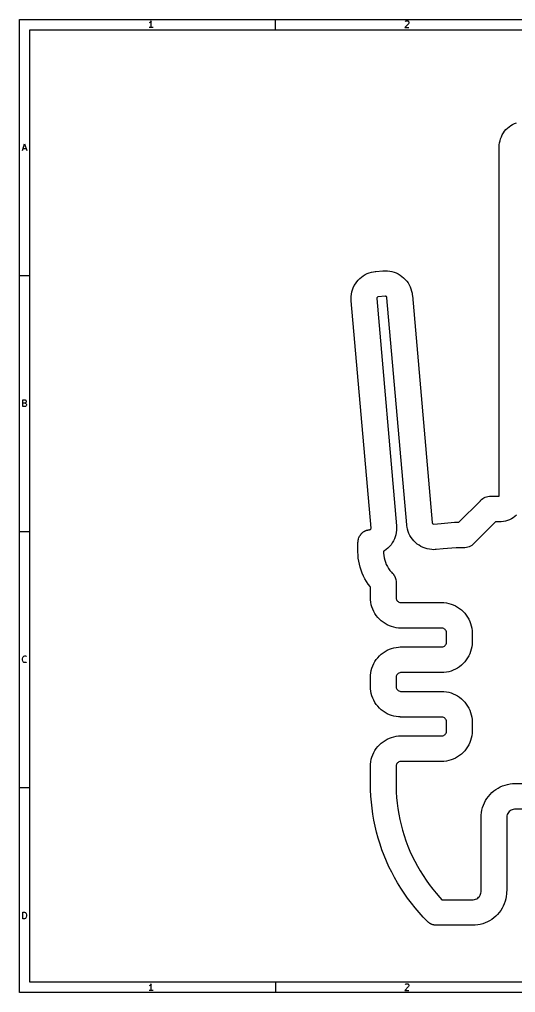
# Model space of a CAD drawing. Header units: inches. Extents: x 0.4 to 11.3, y -7.9 to -0.4.
# Drawn here: x 0.39 to 4.21, y -7.87 to -0.39 of the extents above; entities that cross this region are included whole.
import ezdxf

# ---------------------------------------------------------------- set-up
doc = ezdxf.new("R2010")
doc.units = ezdxf.units.IN
doc.header["$MEASUREMENT"] = 0
doc.layers.add('F.Cu', color=13, linetype='CONTINUOUS', true_color=0xc83434)

msp = doc.modelspace()

# ---------------------------------------------------------------- linework, layer by layer
at = {"layer": 'BLACK', "linetype": 'CONTINUOUS'}
for p, q in [((0.3937, -0.3937), (11.2993, -0.3937)), ((0.3937, -7.8743), (0.3937, -0.3937)), ((1.3965, -0.4174), (1.3916, -0.4199)), ((1.4013, -0.4126), (1.3965, -0.4174)), ((1.4062, -0.4053), (1.4013, -0.4126)), ((1.4062, -0.4564), (1.4062, -0.4053)), ((2.3622, -0.4724), (2.3622, -0.3937)), ((3.3869, -0.4272), (3.3577, -0.4564)), ((3.3601, -0.4101), (3.3625, -0.4077)), ((3.3625, -0.4077), (3.3674, -0.4053)), ((3.3674, -0.4053), (3.3796, -0.4053)), ((3.3796, -0.4053), (3.3845, -0.4077)), ((3.3845, -0.4077), (3.3869, -0.4101)), ((3.3869, -0.4101), (3.3893, -0.415)), ((3.3893, -0.4199), (3.3869, -0.4272)), ((3.3893, -0.415), (3.3893, -0.4199)), ((0.4724, -0.4724), (11.2206, -0.4724)), ((0.4724, -7.7956), (0.4724, -0.4724)), ((1.4208, -0.4564), (1.3916, -0.4564)), ((3.3577, -0.4564), (3.3893, -0.4564)), ((0.416, -1.4013), (0.4331, -1.3501)), ((0.4209, -1.3867), (0.4453, -1.3867)), ((0.4331, -1.3501), (0.4501, -1.4013)), ((0.3937, -2.3622), (0.4724, -2.3622)), ((0.4197, -3.3698), (0.4197, -3.3186)), ((0.4197, -3.3186), (0.4367, -3.3186)), ((0.4367, -3.343), (0.4197, -3.343)), ((0.4367, -3.3186), (0.4416, -3.3211)), ((0.4416, -3.3406), (0.4367, -3.343)), ((0.4367, -3.343), (0.444, -3.3455)), ((0.4416, -3.3211), (0.444, -3.3235)), ((0.444, -3.3381), (0.4416, -3.3406)), ((0.444, -3.3235), (0.4465, -3.3284)), ((0.4465, -3.3333), (0.444, -3.3381)), ((0.444, -3.3455), (0.4465, -3.3479)), ((0.4465, -3.365), (0.444, -3.3674)), ((0.4465, -3.3284), (0.4465, -3.3333)), ((0.4465, -3.3479), (0.4489, -3.3528)), ((0.4489, -3.3601), (0.4465, -3.365)), ((0.4489, -3.3528), (0.4489, -3.3601)), ((0.4392, -3.3698), (0.4197, -3.3698)), ((0.444, -3.3674), (0.4392, -3.3698)), ((0.3937, -4.3307), (0.4724, -4.3307)), ((0.4172, -5.3091), (0.4197, -5.2993)), ((0.4172, -5.3164), (0.4172, -5.3091)), ((0.4197, -5.2993), (0.4221, -5.2945)), ((0.4221, -5.2945), (0.427, -5.2896)), ((0.427, -5.2896), (0.4343, -5.2871)), ((0.4343, -5.2871), (0.4392, -5.2871)), ((0.4392, -5.2871), (0.4465, -5.2896)), ((0.4465, -5.2896), (0.4489, -5.292)), ((0.4197, -5.3261), (0.4172, -5.3164)), ((0.4221, -5.331), (0.4197, -5.3261)), ((0.427, -5.3359), (0.4221, -5.331)), ((0.4343, -5.3383), (0.427, -5.3359)), ((0.4392, -5.3383), (0.4343, -5.3383)), ((0.4465, -5.3359), (0.4392, -5.3383)), ((0.4489, -5.3335), (0.4465, -5.3359)), ((0.3937, -6.2992), (0.4724, -6.2992)), ((0.4197, -7.3068), (0.4197, -7.2557)), ((0.4197, -7.2557), (0.4319, -7.2557)), ((0.4319, -7.2557), (0.4392, -7.2581)), ((0.4319, -7.3068), (0.4197, -7.3068)), ((0.4392, -7.3044), (0.4319, -7.3068)), ((0.4392, -7.2581), (0.444, -7.263)), ((0.444, -7.2995), (0.4392, -7.3044)), ((0.444, -7.263), (0.4465, -7.2678)), ((0.4465, -7.2946), (0.444, -7.2995)), ((0.4465, -7.2678), (0.4489, -7.2776)), ((0.4489, -7.2849), (0.4465, -7.2946)), ((0.4489, -7.2776), (0.4489, -7.2849)), ((11.2206, -7.7956), (0.4724, -7.7956)), ((1.3965, -7.8193), (1.3916, -7.8217)), ((1.4013, -7.8144), (1.3965, -7.8193)), ((1.4062, -7.8071), (1.4013, -7.8144)), ((1.4062, -7.8583), (1.4062, -7.8071)), ((2.3622, -7.7956), (2.3622, -7.8743)), ((3.3869, -7.8291), (3.3577, -7.8583)), ((3.3601, -7.812), (3.3625, -7.8096)), ((3.3625, -7.8096), (3.3674, -7.8071)), ((3.3674, -7.8071), (3.3796, -7.8071)), ((3.3796, -7.8071), (3.3845, -7.8096)), ((3.3845, -7.8096), (3.3869, -7.812)), ((3.3869, -7.812), (3.3893, -7.8169)), ((3.3893, -7.8217), (3.3869, -7.8291)), ((3.3893, -7.8169), (3.3893, -7.8217)), ((11.2993, -7.8743), (0.3937, -7.8743)), ((1.4208, -7.8583), (1.3916, -7.8583)), ((3.3577, -7.8583), (3.3893, -7.8583))]:
    msp.add_line(p, q, dxfattribs=at)
at = {"layer": 'F.Cu', "linetype": 'CONTINUOUS'}
for p, q in [((4.1866, -1.2009), (4.2012, -1.1937)), ((4.2012, -1.1937), (4.2164, -1.1878)), ((4.1072, -1.2803), (4.1155, -1.2663)), ((4.1155, -1.2663), (4.125, -1.2531)), ((4.125, -1.2531), (4.1355, -1.2407)), ((4.1355, -1.2407), (4.147, -1.2292)), ((4.147, -1.2292), (4.1594, -1.2187)), ((4.1594, -1.2187), (4.1726, -1.2092)), ((4.1726, -1.2092), (4.1866, -1.2009)), ((4.0841, -1.3578), (4.0861, -1.3416)), ((4.0861, -1.3416), (4.0895, -1.3257)), ((4.0895, -1.3257), (4.0941, -1.3101)), ((4.0941, -1.3101), (4.1, -1.2949)), ((4.1, -1.2949), (4.1072, -1.2803)), ((4.0835, -1.374), (4.0836, -1.3685)), ((4.0835, -4.0594), (4.0835, -1.374)), ((4.0836, -1.3685), (4.0837, -1.3675)), ((4.0837, -1.3675), (4.0841, -1.3578)), ((2.9988, -2.3979), (3.0109, -2.3857)), ((3.0109, -2.3857), (3.024, -2.3745)), ((3.024, -2.3745), (3.038, -2.3644)), ((3.038, -2.3644), (3.0528, -2.3555)), ((3.0528, -2.3555), (3.0682, -2.3478)), ((3.0682, -2.3478), (3.0843, -2.3415)), ((3.0843, -2.3415), (3.1008, -2.3365)), ((3.1008, -2.3365), (3.1176, -2.3329)), ((3.1176, -2.3329), (3.1282, -2.3315)), ((3.1282, -2.3315), (3.1292, -2.3313)), ((3.1292, -2.3313), (3.1347, -2.3307)), ((3.1347, -2.3307), (3.1896, -2.3259)), ((3.1896, -2.3259), (3.1951, -2.3255)), ((3.1896, -2.3259), (3.1896, -2.3259)), ((3.1896, -2.3259), (3.1896, -2.3259)), ((3.1951, -2.3255), (3.1962, -2.3256)), ((3.1962, -2.3256), (3.2069, -2.3251)), ((3.2069, -2.3251), (3.2241, -2.3257)), ((3.2241, -2.3257), (3.2412, -2.3278)), ((3.2412, -2.3278), (3.2581, -2.3312)), ((3.2581, -2.3312), (3.2747, -2.3361)), ((3.2747, -2.3361), (3.2908, -2.3423)), ((3.2908, -2.3423), (3.3063, -2.3498)), ((3.3063, -2.3498), (3.3211, -2.3585)), ((3.3211, -2.3585), (3.3352, -2.3685)), ((3.3352, -2.3685), (3.3484, -2.3796)), ((3.3484, -2.3796), (3.3607, -2.3917)), ((3.3607, -2.3917), (3.3719, -2.4048)), ((2.9553, -2.4717), (2.9614, -2.4556)), ((2.9614, -2.4556), (2.9689, -2.4401)), ((2.9689, -2.4401), (2.9777, -2.4252)), ((2.9777, -2.4252), (2.9877, -2.4111)), ((2.9877, -2.4111), (2.9988, -2.3979)), ((3.3719, -2.4048), (3.382, -2.4188)), ((3.382, -2.4188), (3.3909, -2.4336)), ((3.3909, -2.4336), (3.3985, -2.449)), ((3.3985, -2.449), (3.4049, -2.4651)), ((3.4049, -2.4651), (3.4099, -2.4816)), ((2.9443, -2.5395), (2.9449, -2.5223)), ((2.9447, -2.5502), (2.9443, -2.5395)), ((2.9449, -2.5223), (2.9469, -2.5051)), ((2.9469, -2.5051), (2.9504, -2.4883)), ((2.9504, -2.4883), (2.9553, -2.4717)), ((3.1418, -2.5341), (3.141, -2.5377)), ((3.141, -2.5377), (3.1411, -2.5396)), ((3.1411, -2.5396), (3.1411, -2.5396)), ((3.1411, -2.5396), (3.2939, -4.2861)), ((3.1438, -2.5309), (3.1418, -2.5341)), ((3.1466, -2.5284), (3.1438, -2.5309)), ((3.15, -2.5269), (3.1466, -2.5284)), ((3.1519, -2.5268), (3.15, -2.5269)), ((3.2068, -2.522), (3.1519, -2.5268)), ((3.1519, -2.5268), (3.1519, -2.5268)), ((3.2087, -2.5218), (3.2068, -2.522)), ((3.2068, -2.522), (3.2068, -2.522)), ((3.2123, -2.5227), (3.2087, -2.5218)), ((3.2155, -2.5246), (3.2123, -2.5227)), ((3.218, -2.5274), (3.2155, -2.5246)), ((3.2194, -2.5308), (3.218, -2.5274)), ((3.2196, -2.5327), (3.2194, -2.5308)), ((3.3724, -4.2792), (3.2196, -2.5327)), ((3.4099, -2.4816), (3.4135, -2.4985)), ((3.4135, -2.4985), (3.4149, -2.5091)), ((3.4149, -2.5091), (3.4151, -2.5101)), ((3.4151, -2.5101), (3.4157, -2.5156)), ((3.4157, -2.5156), (3.5685, -4.262)), ((2.9447, -2.5512), (2.9447, -2.5502)), ((2.945, -2.5567), (2.9447, -2.5512)), ((3.0978, -4.3032), (2.945, -2.5567)), ((3.7739, -4.2585), (3.9383, -4.0942)), ((3.9383, -4.0942), (3.9398, -4.0923)), ((3.9398, -4.0923), (3.9476, -4.0845)), ((3.9476, -4.0845), (3.9562, -4.0776)), ((3.9562, -4.0776), (3.9656, -4.0717)), ((3.9656, -4.0717), (3.9755, -4.0669)), ((3.9755, -4.0669), (3.9859, -4.0633)), ((3.9859, -4.0633), (3.9967, -4.0608)), ((3.9967, -4.0608), (4.0077, -4.0596)), ((4.0077, -4.0596), (4.0132, -4.0594)), ((4.0132, -4.0594), (4.0835, -4.0594)), ((3.5685, -4.262), (3.5685, -4.262)), ((3.5685, -4.262), (3.5687, -4.2639)), ((3.5687, -4.2639), (3.5701, -4.2673)), ((3.6362, -4.268), (3.7398, -4.2589)), ((3.7398, -4.2589), (3.7422, -4.2588)), ((3.7422, -4.2588), (3.7429, -4.2587)), ((3.7429, -4.2587), (3.7441, -4.2586)), ((3.7441, -4.2586), (3.7453, -4.2586)), ((3.7453, -4.2586), (3.746, -4.2586)), ((3.746, -4.2586), (3.7484, -4.2585)), ((3.7484, -4.2585), (3.7739, -4.2585)), ((4.0545, -4.2563), (3.8843, -4.4265)), ((4.0835, -4.2563), (4.0545, -4.2563)), ((4.089, -4.2561), (4.0835, -4.2563)), ((4.09, -4.256), (4.089, -4.2561)), ((4.0997, -4.2556), (4.09, -4.256)), ((4.1159, -4.2536), (4.0997, -4.2556)), ((4.1318, -4.2503), (4.1159, -4.2536)), ((4.1474, -4.2456), (4.1318, -4.2503)), ((4.1625, -4.2397), (4.1474, -4.2456)), ((4.1772, -4.2326), (4.1625, -4.2397)), ((4.1911, -4.2242), (4.1772, -4.2326)), ((4.2044, -4.2148), (4.1911, -4.2242)), ((4.2168, -4.2043), (4.2044, -4.2148)), ((3.0316, -4.3394), (3.0329, -4.3382)), ((3.0329, -4.3382), (3.0356, -4.3363)), ((3.0356, -4.3363), (3.0387, -4.3338)), ((3.0387, -4.3338), (3.0408, -4.3325)), ((3.0408, -4.3325), (3.0425, -4.3312)), ((3.0425, -4.3312), (3.0451, -4.3298)), ((3.0451, -4.3298), (3.0481, -4.3279)), ((3.0481, -4.3279), (3.0507, -4.3267)), ((3.0507, -4.3267), (3.0529, -4.3254)), ((3.0529, -4.3254), (3.0553, -4.3244)), ((3.0553, -4.3244), (3.058, -4.3231)), ((3.058, -4.3231), (3.0612, -4.322)), ((3.0612, -4.322), (3.0639, -4.3209)), ((3.0639, -4.3209), (3.066, -4.3203)), ((3.066, -4.3203), (3.0684, -4.3195)), ((3.0684, -4.3195), (3.0723, -4.3186)), ((3.0723, -4.3186), (3.0754, -4.3178)), ((3.0754, -4.3178), (3.0772, -4.3175)), ((3.0772, -4.3175), (3.0792, -4.317)), ((3.0792, -4.317), (3.0836, -4.3165)), ((3.0836, -4.3165), (3.0871, -4.316)), ((3.0871, -4.316), (3.089, -4.3158)), ((3.089, -4.3158), (3.0924, -4.3144)), ((3.0924, -4.3144), (3.0952, -4.3119)), ((3.0952, -4.3119), (3.0972, -4.3087)), ((3.0972, -4.3087), (3.098, -4.3051)), ((3.098, -4.3051), (3.0978, -4.3032)), ((3.2921, -4.3376), (3.2886, -4.3545)), ((3.2941, -4.3205), (3.2921, -4.3376)), ((3.2939, -4.2861), (3.2943, -4.2916)), ((3.2947, -4.3033), (3.2941, -4.3205)), ((3.2943, -4.2916), (3.2942, -4.2926)), ((3.2942, -4.2926), (3.2947, -4.3033)), ((3.373, -4.2847), (3.3724, -4.2792)), ((3.3732, -4.2857), (3.373, -4.2847)), ((3.3746, -4.2963), (3.3732, -4.2857)), ((3.3782, -4.3132), (3.3746, -4.2963)), ((3.3832, -4.3297), (3.3782, -4.3132)), ((3.3896, -4.3457), (3.3832, -4.3297)), ((3.5701, -4.2673), (3.5726, -4.2702)), ((3.5726, -4.2702), (3.5758, -4.2721)), ((3.5758, -4.2721), (3.5794, -4.2729)), ((3.5794, -4.2729), (3.5813, -4.2728)), ((3.5813, -4.2728), (3.6362, -4.268)), ((3.5813, -4.2728), (3.5813, -4.2728)), ((3.6362, -4.268), (3.6362, -4.268)), ((2.9973, -4.4108), (2.9974, -4.4102)), ((2.9973, -4.4114), (2.9973, -4.4108)), ((2.9973, -4.4141), (2.9973, -4.4114)), ((2.9974, -4.4085), (2.9981, -4.4026)), ((2.9974, -4.4102), (2.9974, -4.4085)), ((2.9981, -4.4026), (2.9984, -4.3989)), ((2.9984, -4.3989), (2.9986, -4.3983)), ((2.9986, -4.3983), (2.9987, -4.3976)), ((2.9987, -4.3976), (3.0003, -4.3901)), ((3.0003, -4.3901), (3.001, -4.3873)), ((3.001, -4.3871), (3.0011, -4.3868)), ((3.001, -4.3873), (3.001, -4.3871)), ((3.0011, -4.3868), (3.0048, -4.3764)), ((3.0048, -4.3762), (3.0049, -4.3761)), ((3.0048, -4.3764), (3.0048, -4.3762)), ((3.0049, -4.3761), (3.0059, -4.374)), ((3.0059, -4.374), (3.0095, -4.3664)), ((3.0095, -4.3664), (3.0099, -4.3659)), ((3.0099, -4.3659), (3.0101, -4.3654)), ((3.0101, -4.3654), (3.0121, -4.3624)), ((3.0121, -4.3624), (3.0154, -4.3571)), ((3.0154, -4.3571), (3.0161, -4.3563)), ((3.0161, -4.3563), (3.0166, -4.3555)), ((3.0166, -4.3555), (3.019, -4.3526)), ((3.019, -4.3526), (3.0223, -4.3485)), ((3.0223, -4.3485), (3.0234, -4.3474)), ((3.0234, -4.3474), (3.0242, -4.3464)), ((3.0242, -4.3464), (3.0268, -4.3439)), ((3.0268, -4.3439), (3.0301, -4.3407)), ((3.0301, -4.3407), (3.0316, -4.3394)), ((3.27, -4.4027), (3.2613, -4.4176)), ((3.2775, -4.3872), (3.27, -4.4027)), ((3.2837, -4.3711), (3.2775, -4.3872)), ((3.2886, -4.3545), (3.2837, -4.3711)), ((3.3972, -4.3612), (3.3896, -4.3457)), ((3.4061, -4.3759), (3.3972, -4.3612)), ((3.4162, -4.3899), (3.4061, -4.3759)), ((3.4274, -4.403), (3.4162, -4.3899)), ((3.4396, -4.4152), (3.4274, -4.403)), ((2.9973, -4.4874), (2.9973, -4.4141)), ((2.9979, -4.5113), (2.9973, -4.4874)), ((3.201, -4.4784), (3.1941, -4.4825)), ((3.1941, -4.4825), (3.1941, -4.4874)), ((3.1941, -4.4874), (3.1941, -4.4964)), ((3.215, -4.4683), (3.201, -4.4784)), ((3.2281, -4.4571), (3.215, -4.4683)), ((3.2402, -4.4449), (3.2281, -4.4571)), ((3.2513, -4.4316), (3.2402, -4.4449)), ((3.2613, -4.4176), (3.2513, -4.4316)), ((3.4528, -4.4263), (3.4396, -4.4152)), ((3.4669, -4.4362), (3.4528, -4.4263)), ((3.4818, -4.445), (3.4669, -4.4362)), ((3.4973, -4.4525), (3.4818, -4.445)), ((3.5134, -4.4587), (3.4973, -4.4525)), ((3.53, -4.4635), (3.5134, -4.4587)), ((3.5469, -4.467), (3.53, -4.4635)), ((3.564, -4.469), (3.5469, -4.467)), ((3.5812, -4.4697), (3.564, -4.469)), ((3.5919, -4.4692), (3.5812, -4.4697)), ((3.5929, -4.4692), (3.5919, -4.4692)), ((3.5984, -4.4689), (3.5929, -4.4692)), ((3.6533, -4.4641), (3.5984, -4.4689)), ((3.5984, -4.4689), (3.5984, -4.4689)), ((3.5984, -4.4689), (3.5984, -4.4689)), ((3.5984, -4.4689), (3.5984, -4.4689)), ((3.7527, -4.4554), (3.6533, -4.4641)), ((3.6533, -4.4641), (3.6533, -4.4641)), ((3.8147, -4.4554), (3.7527, -4.4554)), ((3.8202, -4.4552), (3.8147, -4.4554)), ((3.8312, -4.454), (3.8202, -4.4552)), ((3.8419, -4.4515), (3.8312, -4.454)), ((3.8524, -4.4479), (3.8419, -4.4515)), ((3.8623, -4.4431), (3.8524, -4.4479)), ((3.868, -4.4395), (3.8623, -4.4431)), ((3.8717, -4.4372), (3.868, -4.4395)), ((3.8803, -4.4303), (3.8717, -4.4372)), ((3.8843, -4.4265), (3.8803, -4.4303)), ((2.9999, -4.5352), (2.9979, -4.5113)), ((3.0033, -4.5588), (2.9999, -4.5352)), ((3.008, -4.5823), (3.0033, -4.5588)), ((3.1941, -4.4964), (3.1955, -4.5144)), ((3.1955, -4.5144), (3.1983, -4.5322)), ((3.1983, -4.5322), (3.2026, -4.5498)), ((3.2026, -4.5498), (3.2081, -4.5669)), ((3.0139, -4.6054), (3.008, -4.5823)), ((3.0212, -4.6282), (3.0139, -4.6054)), ((3.0297, -4.6506), (3.0212, -4.6282)), ((3.2081, -4.5669), (3.215, -4.5836)), ((3.215, -4.5836), (3.2232, -4.5996)), ((3.2232, -4.5996), (3.2326, -4.615)), ((3.2326, -4.615), (3.2432, -4.6296)), ((3.2432, -4.6296), (3.255, -4.6433)), ((3.0395, -4.6724), (3.0297, -4.6506)), ((3.0505, -4.6936), (3.0395, -4.6724)), ((3.0626, -4.7142), (3.0505, -4.6936)), ((3.255, -4.6433), (3.2613, -4.6497)), ((3.2613, -4.6497), (3.263, -4.6516)), ((3.263, -4.6516), (3.2651, -4.6537)), ((3.2651, -4.6537), (3.2673, -4.6564)), ((3.2673, -4.6564), (3.2692, -4.6586)), ((3.2692, -4.6586), (3.2705, -4.6604)), ((3.2705, -4.6604), (3.272, -4.6623)), ((3.272, -4.6623), (3.2741, -4.6657)), ((3.2741, -4.6657), (3.276, -4.6684)), ((3.276, -4.6684), (3.2768, -4.67)), ((3.2768, -4.67), (3.2779, -4.6717)), ((3.2779, -4.6717), (3.2798, -4.6758)), ((3.2798, -4.6758), (3.2815, -4.6789)), ((3.2815, -4.6789), (3.282, -4.6802)), ((3.282, -4.6802), (3.2827, -4.6816)), ((3.2827, -4.6816), (3.2844, -4.6865)), ((3.2844, -4.6865), (3.2857, -4.69)), ((3.2857, -4.69), (3.2859, -4.691)), ((3.2859, -4.691), (3.2863, -4.692)), ((3.2863, -4.692), (3.2877, -4.698)), ((3.2877, -4.698), (3.2885, -4.7015)), ((3.2885, -4.7015), (3.2886, -4.7022)), ((3.2886, -4.7022), (3.2888, -4.7028)), ((3.2888, -4.7028), (3.2897, -4.7107)), ((3.2897, -4.7107), (3.29, -4.7133)), ((3.0759, -4.7341), (3.0626, -4.7142)), ((3.0903, -4.7532), (3.0759, -4.7341)), ((3.0933, -4.7568), (3.0903, -4.7532)), ((3.0933, -4.8377), (3.0933, -4.7568)), ((3.29, -4.7133), (3.29, -4.7136)), ((3.29, -4.7136), (3.29, -4.7138)), ((3.29, -4.7138), (3.2902, -4.7193)), ((3.2902, -4.7193), (3.2902, -4.8377)), ((3.0935, -4.8432), (3.0933, -4.8377)), ((3.0936, -4.844), (3.0935, -4.8432)), ((3.094, -4.8561), (3.0936, -4.844)), ((3.0962, -4.8745), (3.094, -4.8561)), ((3.2902, -4.8377), (3.2902, -4.8377)), ((3.2902, -4.8377), (3.2902, -4.841)), ((3.2902, -4.841), (3.2913, -4.8476)), ((3.2913, -4.8476), (3.2936, -4.8539)), ((3.2936, -4.8539), (3.297, -4.8597)), ((3.297, -4.8597), (3.3013, -4.8648)), ((3.0998, -4.8926), (3.0962, -4.8745)), ((3.1048, -4.9103), (3.0998, -4.8926)), ((3.1112, -4.9276), (3.1048, -4.9103)), ((3.1189, -4.9444), (3.1112, -4.9276)), ((3.3013, -4.8648), (3.3064, -4.8691)), ((3.3064, -4.8691), (3.3122, -4.8725)), ((3.3122, -4.8725), (3.3185, -4.8748)), ((3.3185, -4.8748), (3.3251, -4.8759)), ((3.3251, -4.8759), (3.3284, -4.8759)), ((3.3284, -4.8759), (3.3284, -4.8759)), ((3.3284, -4.8759), (3.6401, -4.8759)), ((3.6401, -4.8759), (3.6456, -4.8761)), ((3.6456, -4.8761), (3.6464, -4.8762)), ((3.6464, -4.8762), (3.6585, -4.8767)), ((3.6585, -4.8767), (3.6769, -4.8788)), ((3.6769, -4.8788), (3.695, -4.8824)), ((3.695, -4.8824), (3.7127, -4.8874)), ((3.7127, -4.8874), (3.7301, -4.8938)), ((3.7301, -4.8938), (3.7468, -4.9016)), ((3.7468, -4.9016), (3.7629, -4.9106)), ((3.7629, -4.9106), (3.7783, -4.9208)), ((3.7783, -4.9208), (3.7928, -4.9323)), ((3.7928, -4.9323), (3.8063, -4.9448)), ((3.128, -4.9605), (3.1189, -4.9444)), ((3.1382, -4.9759), (3.128, -4.9605)), ((3.1496, -4.9904), (3.1382, -4.9759)), ((3.1622, -5.0039), (3.1496, -4.9904)), ((3.1757, -5.0165), (3.1622, -5.0039)), ((3.8063, -4.9448), (3.8189, -4.9584)), ((3.8189, -4.9584), (3.8303, -4.9729)), ((3.8303, -4.9729), (3.8405, -4.9882)), ((3.8405, -4.9882), (3.8496, -5.0043)), ((3.8496, -5.0043), (3.8573, -5.0211)), ((3.1902, -5.0279), (3.1757, -5.0165)), ((3.2056, -5.0381), (3.1902, -5.0279)), ((3.2217, -5.0472), (3.2056, -5.0381)), ((3.2384, -5.0549), (3.2217, -5.0472)), ((3.2558, -5.0613), (3.2384, -5.0549)), ((3.2735, -5.0663), (3.2558, -5.0613)), ((3.2916, -5.0699), (3.2735, -5.0663)), ((3.31, -5.0721), (3.2916, -5.0699)), ((3.3221, -5.0725), (3.31, -5.0721)), ((3.3229, -5.0726), (3.3221, -5.0725)), ((3.3284, -5.0728), (3.3229, -5.0726)), ((3.6401, -5.0728), (3.3284, -5.0728)), ((3.3284, -5.0728), (3.3284, -5.0728)), ((3.6434, -5.0728), (3.6401, -5.0728)), ((3.6401, -5.0728), (3.6401, -5.0728)), ((3.6401, -5.0728), (3.6401, -5.0728)), ((3.65, -5.074), (3.6434, -5.0728)), ((3.6563, -5.0762), (3.65, -5.074)), ((3.6621, -5.0796), (3.6563, -5.0762)), ((3.6672, -5.0839), (3.6621, -5.0796)), ((3.6715, -5.089), (3.6672, -5.0839)), ((3.8573, -5.0211), (3.8637, -5.0384)), ((3.8637, -5.0384), (3.8687, -5.0562)), ((3.8687, -5.0562), (3.8723, -5.0743)), ((3.8723, -5.0743), (3.8745, -5.0926)), ((3.6749, -5.0948), (3.6715, -5.089)), ((3.6772, -5.1011), (3.6749, -5.0948)), ((3.6783, -5.1077), (3.6772, -5.1011)), ((3.6783, -5.1111), (3.6783, -5.1077)), ((3.6783, -5.1794), (3.6783, -5.1111)), ((3.6783, -5.1111), (3.6783, -5.1111)), ((3.8745, -5.0926), (3.8749, -5.1047)), ((3.8749, -5.1047), (3.875, -5.1055)), ((3.875, -5.1055), (3.8752, -5.1111)), ((3.8752, -5.1111), (3.8752, -5.1794)), ((3.2217, -5.2433), (3.2384, -5.2356)), ((3.2384, -5.2356), (3.2558, -5.2292)), ((3.2558, -5.2292), (3.2735, -5.2242)), ((3.2735, -5.2242), (3.2916, -5.2206)), ((3.2916, -5.2206), (3.31, -5.2184)), ((3.31, -5.2184), (3.3221, -5.2179)), ((3.3221, -5.2179), (3.3229, -5.2178)), ((3.3229, -5.2178), (3.3284, -5.2177)), ((3.3284, -5.2177), (3.6401, -5.2177)), ((3.6401, -5.2177), (3.6401, -5.2177)), ((3.6401, -5.2177), (3.6434, -5.2177)), ((3.6434, -5.2177), (3.65, -5.2165)), ((3.65, -5.2165), (3.6563, -5.2142)), ((3.6563, -5.2142), (3.6621, -5.2109)), ((3.6621, -5.2109), (3.6672, -5.2066)), ((3.6672, -5.2066), (3.6715, -5.2014)), ((3.6715, -5.2014), (3.6749, -5.1956)), ((3.6749, -5.1956), (3.6772, -5.1893)), ((3.6772, -5.1893), (3.6783, -5.1828)), ((3.6783, -5.1828), (3.6783, -5.1794)), ((3.6783, -5.1794), (3.6783, -5.1794)), ((3.8687, -5.2343), (3.8637, -5.2521)), ((3.8723, -5.2162), (3.8687, -5.2343)), ((3.8745, -5.1979), (3.8723, -5.2162)), ((3.8749, -5.1858), (3.8745, -5.1979)), ((3.875, -5.1849), (3.8749, -5.1858)), ((3.8752, -5.1794), (3.875, -5.1849)), ((3.1382, -5.3146), (3.1496, -5.3001)), ((3.1496, -5.3001), (3.1622, -5.2865)), ((3.1622, -5.2865), (3.1757, -5.274)), ((3.1757, -5.274), (3.1902, -5.2626)), ((3.1902, -5.2626), (3.2056, -5.2523)), ((3.2056, -5.2523), (3.2217, -5.2433)), ((3.8405, -5.3023), (3.8303, -5.3176)), ((3.8496, -5.2861), (3.8405, -5.3023)), ((3.8573, -5.2694), (3.8496, -5.2861)), ((3.8637, -5.2521), (3.8573, -5.2694)), ((3.0998, -5.3979), (3.1048, -5.3801)), ((3.1048, -5.3801), (3.1112, -5.3628)), ((3.1112, -5.3628), (3.1189, -5.346)), ((3.1189, -5.346), (3.128, -5.3299)), ((3.128, -5.3299), (3.1382, -5.3146)), ((3.7629, -5.3799), (3.7468, -5.3889)), ((3.7783, -5.3696), (3.7629, -5.3799)), ((3.7928, -5.3582), (3.7783, -5.3696)), ((3.8063, -5.3457), (3.7928, -5.3582)), ((3.8189, -5.3321), (3.8063, -5.3457)), ((3.8303, -5.3176), (3.8189, -5.3321)), ((3.0933, -5.4528), (3.0935, -5.4473)), ((3.0933, -5.5211), (3.0933, -5.4528)), ((3.0935, -5.4473), (3.0936, -5.4464)), ((3.0936, -5.4464), (3.094, -5.4343)), ((3.094, -5.4343), (3.0962, -5.416)), ((3.0962, -5.416), (3.0998, -5.3979)), ((3.2913, -5.4428), (3.2902, -5.4494)), ((3.2902, -5.4494), (3.2902, -5.4528)), ((3.2902, -5.4528), (3.2902, -5.4528)), ((3.2902, -5.4528), (3.2902, -5.5211)), ((3.2936, -5.4366), (3.2913, -5.4428)), ((3.297, -5.4308), (3.2936, -5.4366)), ((3.3013, -5.4256), (3.297, -5.4308)), ((3.3064, -5.4213), (3.3013, -5.4256)), ((3.3122, -5.418), (3.3064, -5.4213)), ((3.3185, -5.4157), (3.3122, -5.418)), ((3.3251, -5.4145), (3.3185, -5.4157)), ((3.3284, -5.4145), (3.3251, -5.4145)), ((3.6401, -5.4145), (3.3284, -5.4145)), ((3.3284, -5.4145), (3.3284, -5.4145)), ((3.3284, -5.4145), (3.3284, -5.4145)), ((3.6456, -5.4144), (3.6401, -5.4145)), ((3.6401, -5.4145), (3.6401, -5.4145)), ((3.6464, -5.4143), (3.6456, -5.4144)), ((3.6585, -5.4138), (3.6464, -5.4143)), ((3.6769, -5.4116), (3.6585, -5.4138)), ((3.695, -5.408), (3.6769, -5.4116)), ((3.7127, -5.403), (3.695, -5.408)), ((3.7301, -5.3966), (3.7127, -5.403)), ((3.7468, -5.3889), (3.7301, -5.3966)), ((3.0935, -5.5267), (3.0933, -5.5211)), ((3.0936, -5.5275), (3.0935, -5.5267)), ((3.094, -5.5396), (3.0936, -5.5275)), ((3.2902, -5.5211), (3.2902, -5.5211)), ((3.2902, -5.5211), (3.2902, -5.5245)), ((3.2902, -5.5245), (3.2913, -5.5311)), ((3.2913, -5.5311), (3.2936, -5.5374)), ((3.0962, -5.5579), (3.094, -5.5396)), ((3.0998, -5.576), (3.0962, -5.5579)), ((3.1048, -5.5938), (3.0998, -5.576)), ((3.1112, -5.6111), (3.1048, -5.5938)), ((3.2936, -5.5374), (3.297, -5.5432)), ((3.297, -5.5432), (3.3013, -5.5483)), ((3.3013, -5.5483), (3.3064, -5.5526)), ((3.3064, -5.5526), (3.3122, -5.556)), ((3.3122, -5.556), (3.3185, -5.5582)), ((3.3185, -5.5582), (3.3251, -5.5594)), ((3.3251, -5.5594), (3.3284, -5.5594)), ((3.3284, -5.5594), (3.3284, -5.5594)), ((3.3284, -5.5594), (3.6401, -5.5594)), ((3.6401, -5.5594), (3.6456, -5.5596)), ((3.6456, -5.5596), (3.6464, -5.5597)), ((3.6464, -5.5597), (3.6585, -5.5601)), ((3.6585, -5.5601), (3.6769, -5.5623)), ((3.6769, -5.5623), (3.695, -5.5659)), ((3.695, -5.5659), (3.7127, -5.5709)), ((3.7127, -5.5709), (3.7301, -5.5773)), ((3.7301, -5.5773), (3.7468, -5.585)), ((3.7468, -5.585), (3.7629, -5.5941)), ((3.7629, -5.5941), (3.7783, -5.6043)), ((3.7783, -5.6043), (3.7928, -5.6157)), ((3.1189, -5.6279), (3.1112, -5.6111)), ((3.128, -5.644), (3.1189, -5.6279)), ((3.1382, -5.6593), (3.128, -5.644)), ((3.1496, -5.6738), (3.1382, -5.6593)), ((3.1622, -5.6874), (3.1496, -5.6738)), ((3.7928, -5.6157), (3.8063, -5.6283)), ((3.8063, -5.6283), (3.8189, -5.6418)), ((3.8189, -5.6418), (3.8303, -5.6563)), ((3.8303, -5.6563), (3.8405, -5.6717)), ((3.8405, -5.6717), (3.8496, -5.6878)), ((3.1757, -5.6999), (3.1622, -5.6874)), ((3.1902, -5.7114), (3.1757, -5.6999)), ((3.2056, -5.7216), (3.1902, -5.7114)), ((3.2217, -5.7306), (3.2056, -5.7216)), ((3.2384, -5.7384), (3.2217, -5.7306)), ((3.2558, -5.7447), (3.2384, -5.7384)), ((3.2735, -5.7498), (3.2558, -5.7447)), ((3.2916, -5.7534), (3.2735, -5.7498)), ((3.31, -5.7555), (3.2916, -5.7534)), ((3.3221, -5.756), (3.31, -5.7555)), ((3.3229, -5.7561), (3.3221, -5.756)), ((3.3284, -5.7563), (3.3229, -5.7561)), ((3.6401, -5.7563), (3.3284, -5.7563)), ((3.3284, -5.7563), (3.3284, -5.7563)), ((3.6434, -5.7563), (3.6401, -5.7563)), ((3.6401, -5.7563), (3.6401, -5.7563)), ((3.6401, -5.7563), (3.6401, -5.7563)), ((3.65, -5.7574), (3.6434, -5.7563)), ((3.6563, -5.7597), (3.65, -5.7574)), ((3.6621, -5.7631), (3.6563, -5.7597)), ((3.8496, -5.6878), (3.8573, -5.7045)), ((3.8573, -5.7045), (3.8637, -5.7219)), ((3.8637, -5.7219), (3.8687, -5.7396)), ((3.8687, -5.7396), (3.8723, -5.7577)), ((3.8723, -5.7577), (3.8745, -5.7761)), ((3.6672, -5.7674), (3.6621, -5.7631)), ((3.6715, -5.7725), (3.6672, -5.7674)), ((3.6749, -5.7783), (3.6715, -5.7725)), ((3.6772, -5.7846), (3.6749, -5.7783)), ((3.6783, -5.7912), (3.6772, -5.7846)), ((3.6783, -5.7945), (3.6783, -5.7912)), ((3.6783, -5.8629), (3.6783, -5.7945)), ((3.6783, -5.7945), (3.6783, -5.7945)), ((3.8745, -5.7761), (3.8749, -5.7882)), ((3.8749, -5.7882), (3.875, -5.789)), ((3.875, -5.789), (3.8752, -5.7945)), ((3.8752, -5.7945), (3.8752, -5.8629)), ((3.2558, -5.9126), (3.2735, -5.9076)), ((3.2735, -5.9076), (3.2916, -5.904)), ((3.2916, -5.904), (3.31, -5.9019)), ((3.31, -5.9019), (3.3221, -5.9014)), ((3.3221, -5.9014), (3.3229, -5.9013)), ((3.3229, -5.9013), (3.3284, -5.9011)), ((3.3284, -5.9011), (3.6401, -5.9011)), ((3.6401, -5.9011), (3.6401, -5.9011)), ((3.6401, -5.9011), (3.6434, -5.9011)), ((3.6434, -5.9011), (3.65, -5.9)), ((3.65, -5.9), (3.6563, -5.8977)), ((3.6563, -5.8977), (3.6621, -5.8943)), ((3.6621, -5.8943), (3.6672, -5.89)), ((3.6672, -5.89), (3.6715, -5.8849)), ((3.6715, -5.8849), (3.6749, -5.8791)), ((3.6749, -5.8791), (3.6772, -5.8728)), ((3.6772, -5.8728), (3.6783, -5.8662)), ((3.6783, -5.8662), (3.6783, -5.8629)), ((3.6783, -5.8629), (3.6783, -5.8629)), ((3.8723, -5.8997), (3.8687, -5.9178)), ((3.8745, -5.8813), (3.8723, -5.8997)), ((3.8749, -5.8692), (3.8745, -5.8813)), ((3.875, -5.8684), (3.8749, -5.8692)), ((3.8752, -5.8629), (3.875, -5.8684)), ((3.1382, -5.9981), (3.1496, -5.9836)), ((3.1496, -5.9836), (3.1622, -5.97)), ((3.1622, -5.97), (3.1757, -5.9575)), ((3.1757, -5.9575), (3.1902, -5.946)), ((3.1902, -5.946), (3.2056, -5.9358)), ((3.2056, -5.9358), (3.2217, -5.9268)), ((3.2217, -5.9268), (3.2384, -5.919)), ((3.2384, -5.919), (3.2558, -5.9126)), ((3.8496, -5.9696), (3.8405, -5.9857)), ((3.8573, -5.9528), (3.8496, -5.9696)), ((3.8637, -5.9355), (3.8573, -5.9528)), ((3.8687, -5.9178), (3.8637, -5.9355)), ((3.1048, -6.0636), (3.1112, -6.0463)), ((3.1112, -6.0463), (3.1189, -6.0295)), ((3.1189, -6.0295), (3.128, -6.0134)), ((3.128, -6.0134), (3.1382, -5.9981)), ((3.7783, -6.0531), (3.7629, -6.0633)), ((3.7928, -6.0417), (3.7783, -6.0531)), ((3.8063, -6.0291), (3.7928, -6.0417)), ((3.8189, -6.0156), (3.8063, -6.0291)), ((3.8303, -6.0011), (3.8189, -6.0156)), ((3.8405, -5.9857), (3.8303, -6.0011)), ((3.0933, -6.1363), (3.0935, -6.1307)), ((3.0935, -6.1307), (3.0936, -6.1299)), ((3.0936, -6.1299), (3.094, -6.1178)), ((3.094, -6.1178), (3.0962, -6.0995)), ((3.0962, -6.0995), (3.0998, -6.0814)), ((3.0998, -6.0814), (3.1048, -6.0636)), ((3.2913, -6.1263), (3.2902, -6.1329)), ((3.2902, -6.1329), (3.2902, -6.1363)), ((3.2936, -6.12), (3.2913, -6.1263)), ((3.297, -6.1142), (3.2936, -6.12)), ((3.3013, -6.1091), (3.297, -6.1142)), ((3.3064, -6.1048), (3.3013, -6.1091)), ((3.3122, -6.1014), (3.3064, -6.1048)), ((3.3185, -6.0992), (3.3122, -6.1014)), ((3.3251, -6.098), (3.3185, -6.0992)), ((3.3284, -6.098), (3.3251, -6.098)), ((3.6401, -6.098), (3.3284, -6.098)), ((3.3284, -6.098), (3.3284, -6.098)), ((3.3284, -6.098), (3.3284, -6.098)), ((3.6456, -6.0978), (3.6401, -6.098)), ((3.6401, -6.098), (3.6401, -6.098)), ((3.6464, -6.0977), (3.6456, -6.0978)), ((3.6585, -6.0973), (3.6464, -6.0977)), ((3.6769, -6.0951), (3.6585, -6.0973)), ((3.695, -6.0915), (3.6769, -6.0951)), ((3.7127, -6.0865), (3.695, -6.0915)), ((3.7301, -6.0801), (3.7127, -6.0865)), ((3.7468, -6.0724), (3.7301, -6.0801)), ((3.7629, -6.0633), (3.7468, -6.0724)), ((3.0933, -6.2046), (3.0933, -6.1363)), ((3.0933, -6.2696), (3.0933, -6.2046)), ((3.2902, -6.1363), (3.2902, -6.1363)), ((3.2902, -6.1363), (3.2902, -6.2046)), ((3.2902, -6.2046), (3.2902, -6.2696)), ((3.094, -6.3167), (3.0933, -6.2696)), ((3.2902, -6.2696), (3.2902, -6.2909)), ((4.1099, -6.2858), (4.1284, -6.2793)), ((4.1284, -6.2793), (4.1473, -6.2743)), ((4.1473, -6.2743), (4.1665, -6.2706)), ((4.1665, -6.2706), (4.186, -6.2684)), ((4.186, -6.2684), (4.1993, -6.2679)), ((4.1993, -6.2679), (4.2, -6.2679)), ((4.2, -6.2679), (4.2055, -6.2677)), ((4.2055, -6.2677), (4.2871, -6.2677)), ((3.0963, -6.3637), (3.094, -6.3167)), ((3.2902, -6.2909), (3.2916, -6.3334)), ((3.2916, -6.3334), (3.2943, -6.3759)), ((4.001, -6.3662), (4.0138, -6.3514)), ((4.0138, -6.3514), (4.0276, -6.3375)), ((4.0276, -6.3375), (4.0424, -6.3248)), ((4.0424, -6.3248), (4.0582, -6.3132)), ((4.0582, -6.3132), (4.0747, -6.3028)), ((4.0747, -6.3028), (4.092, -6.2936)), ((4.092, -6.2936), (4.1099, -6.2858)), ((3.1, -6.4106), (3.0963, -6.3637)), ((3.1051, -6.4573), (3.1, -6.4106)), ((3.2943, -6.3759), (3.2985, -6.4183)), ((3.2985, -6.4183), (3.3041, -6.4605)), ((3.962, -6.4337), (3.9698, -6.4158)), ((3.9698, -6.4158), (3.979, -6.3985)), ((3.979, -6.3985), (3.9894, -6.3819)), ((3.9894, -6.3819), (4.001, -6.3662)), ((3.1117, -6.5039), (3.1051, -6.4573)), ((3.1198, -6.5503), (3.1117, -6.5039)), ((3.3041, -6.4605), (3.311, -6.5025)), ((3.311, -6.5025), (3.3193, -6.5443)), ((3.9447, -6.5097), (3.9469, -6.4903)), ((3.9469, -6.4903), (3.9505, -6.4711)), ((3.9505, -6.4711), (3.9556, -6.4522)), ((3.9556, -6.4522), (3.962, -6.4337)), ((4.1447, -6.5066), (4.1421, -6.5155)), ((4.1486, -6.4982), (4.1447, -6.5066)), ((4.1536, -6.4904), (4.1486, -6.4982)), ((4.1596, -6.4834), (4.1536, -6.4904)), ((4.1666, -6.4773), (4.1596, -6.4834)), ((4.1744, -6.4723), (4.1666, -6.4773)), ((4.1828, -6.4685), (4.1744, -6.4723)), ((4.1917, -6.4659), (4.1828, -6.4685)), ((4.2009, -6.4646), (4.1917, -6.4659)), ((4.2055, -6.4646), (4.2009, -6.4646)), ((4.2871, -6.4646), (4.2055, -6.4646)), ((4.2055, -6.4646), (4.2055, -6.4646)), ((4.2055, -6.4646), (4.2055, -6.4646)), ((3.1294, -6.5963), (3.1198, -6.5503)), ((3.3193, -6.5443), (3.329, -6.5857)), ((3.9439, -6.5293), (3.9441, -6.5238)), ((3.9439, -7.0959), (3.9439, -6.5293)), ((3.9441, -6.5238), (3.9442, -6.5231)), ((3.9442, -6.5231), (3.9447, -6.5097)), ((4.1421, -6.5155), (4.1408, -6.5247)), ((4.1408, -6.5247), (4.1408, -6.5293)), ((4.1408, -6.5293), (4.1408, -6.5293)), ((4.1408, -6.5293), (4.1408, -7.0959)), ((3.1404, -6.6421), (3.1294, -6.5963)), ((3.1528, -6.6875), (3.1404, -6.6421)), ((3.329, -6.5857), (3.34, -6.6269)), ((3.34, -6.6269), (3.3524, -6.6676)), ((3.1666, -6.7324), (3.1528, -6.6875)), ((3.1819, -6.7769), (3.1666, -6.7324)), ((3.3524, -6.6676), (3.366, -6.7079)), ((3.366, -6.7079), (3.381, -6.7478)), ((3.1985, -6.821), (3.1819, -6.7769)), ((3.381, -6.7478), (3.3973, -6.7871)), ((3.3973, -6.7871), (3.4149, -6.8259)), ((3.2165, -6.8644), (3.1985, -6.821)), ((3.2358, -6.9073), (3.2165, -6.8644)), ((3.4149, -6.8259), (3.4337, -6.8641)), ((3.4337, -6.8641), (3.4538, -6.9016)), ((3.2565, -6.9496), (3.2358, -6.9073)), ((3.2786, -6.9911), (3.2565, -6.9496)), ((3.4538, -6.9016), (3.4751, -6.9385)), ((3.4751, -6.9385), (3.4976, -6.9746)), ((3.3019, -7.032), (3.2786, -6.9911)), ((3.4976, -6.9746), (3.5212, -7.01)), ((3.5212, -7.01), (3.546, -7.0446)), ((3.3265, -7.0721), (3.3019, -7.032)), ((3.3523, -7.1114), (3.3265, -7.0721)), ((3.546, -7.0446), (3.5719, -7.0784)), ((3.5719, -7.0784), (3.5989, -7.1113)), ((3.9426, -7.1097), (3.9439, -7.1005)), ((3.9439, -7.1005), (3.9439, -7.0959)), ((3.9439, -7.0959), (3.9439, -7.0959)), ((4.1406, -7.1021), (4.1401, -7.1155)), ((4.1408, -7.0959), (4.1406, -7.1014)), ((4.1406, -7.1014), (4.1406, -7.1021)), ((3.3793, -7.1499), (3.3523, -7.1114)), ((3.4076, -7.1876), (3.3793, -7.1499)), ((3.5989, -7.1113), (3.627, -7.1433)), ((3.627, -7.1433), (3.6432, -7.1606)), ((3.6432, -7.1606), (3.7866, -7.1606)), ((3.7866, -7.1606), (3.7976, -7.1606)), ((3.7976, -7.1606), (3.8792, -7.1606)), ((3.8792, -7.1606), (3.8792, -7.1606)), ((3.8792, -7.1606), (3.8838, -7.1606)), ((3.8838, -7.1606), (3.893, -7.1593)), ((3.893, -7.1593), (3.9019, -7.1567)), ((3.9019, -7.1567), (3.9103, -7.1529)), ((3.9103, -7.1529), (3.9181, -7.1479)), ((3.9181, -7.1479), (3.9251, -7.1418)), ((3.9251, -7.1418), (3.9312, -7.1348)), ((3.9312, -7.1348), (3.9362, -7.127)), ((3.9362, -7.127), (3.94, -7.1186)), ((3.94, -7.1186), (3.9426, -7.1097)), ((4.1292, -7.173), (4.1227, -7.1915)), ((4.1342, -7.1541), (4.1292, -7.173)), ((4.1379, -7.1349), (4.1342, -7.1541)), ((4.1401, -7.1155), (4.1379, -7.1349)), ((3.437, -7.2243), (3.4076, -7.1876)), ((3.4676, -7.2601), (3.437, -7.2243)), ((4.0953, -7.2433), (4.0837, -7.259)), ((4.1057, -7.2267), (4.0953, -7.2433)), ((4.1149, -7.2094), (4.1057, -7.2267)), ((4.1227, -7.1915), (4.1149, -7.2094)), ((3.4992, -7.2949), (3.4676, -7.2601)), ((3.532, -7.3287), (3.4992, -7.2949)), ((3.5339, -7.3304), (3.532, -7.3287)), ((3.536, -7.3324), (3.5339, -7.3304)), ((4.01, -7.3224), (3.9927, -7.3316)), ((4.0266, -7.312), (4.01, -7.3224)), ((4.0423, -7.3004), (4.0266, -7.312)), ((4.0571, -7.2877), (4.0423, -7.3004)), ((4.071, -7.2738), (4.0571, -7.2877)), ((4.0837, -7.259), (4.071, -7.2738)), ((3.5387, -7.3346), (3.536, -7.3324)), ((3.5409, -7.3365), (3.5387, -7.3346)), ((3.5427, -7.3378), (3.5409, -7.3365)), ((3.5446, -7.3393), (3.5427, -7.3378)), ((3.548, -7.3414), (3.5446, -7.3393)), ((3.5507, -7.3433), (3.548, -7.3414)), ((3.5523, -7.3441), (3.5507, -7.3433)), ((3.554, -7.3452), (3.5523, -7.3441)), ((3.5581, -7.3472), (3.554, -7.3452)), ((3.5612, -7.3488), (3.5581, -7.3472)), ((3.5625, -7.3493), (3.5612, -7.3488)), ((3.5639, -7.35), (3.5625, -7.3493)), ((3.5688, -7.3517), (3.5639, -7.35)), ((3.5723, -7.353), (3.5688, -7.3517)), ((3.5733, -7.3533), (3.5723, -7.353)), ((3.5743, -7.3536), (3.5733, -7.3533)), ((3.5803, -7.355), (3.5743, -7.3536)), ((3.5838, -7.3559), (3.5803, -7.355)), ((3.5844, -7.3559), (3.5838, -7.3559)), ((3.5851, -7.3561), (3.5844, -7.3559)), ((3.593, -7.357), (3.5851, -7.3561)), ((3.5956, -7.3573), (3.593, -7.357)), ((3.5958, -7.3573), (3.5956, -7.3573)), ((3.5961, -7.3573), (3.5958, -7.3573)), ((3.6016, -7.3575), (3.5961, -7.3573)), ((3.7866, -7.3575), (3.6016, -7.3575)), ((3.7976, -7.3575), (3.7866, -7.3575)), ((3.8792, -7.3575), (3.7976, -7.3575)), ((3.8847, -7.3573), (3.8792, -7.3575)), ((3.8792, -7.3575), (3.8792, -7.3575)), ((3.8854, -7.3572), (3.8847, -7.3573)), ((3.8988, -7.3567), (3.8854, -7.3572)), ((3.9182, -7.3546), (3.8988, -7.3567)), ((3.9374, -7.3509), (3.9182, -7.3546)), ((3.9563, -7.3459), (3.9374, -7.3509)), ((3.9748, -7.3394), (3.9563, -7.3459)), ((3.9927, -7.3316), (3.9748, -7.3394))]:
    msp.add_line(p, q, dxfattribs=at)

doc.saveas('drawing.dxf')
